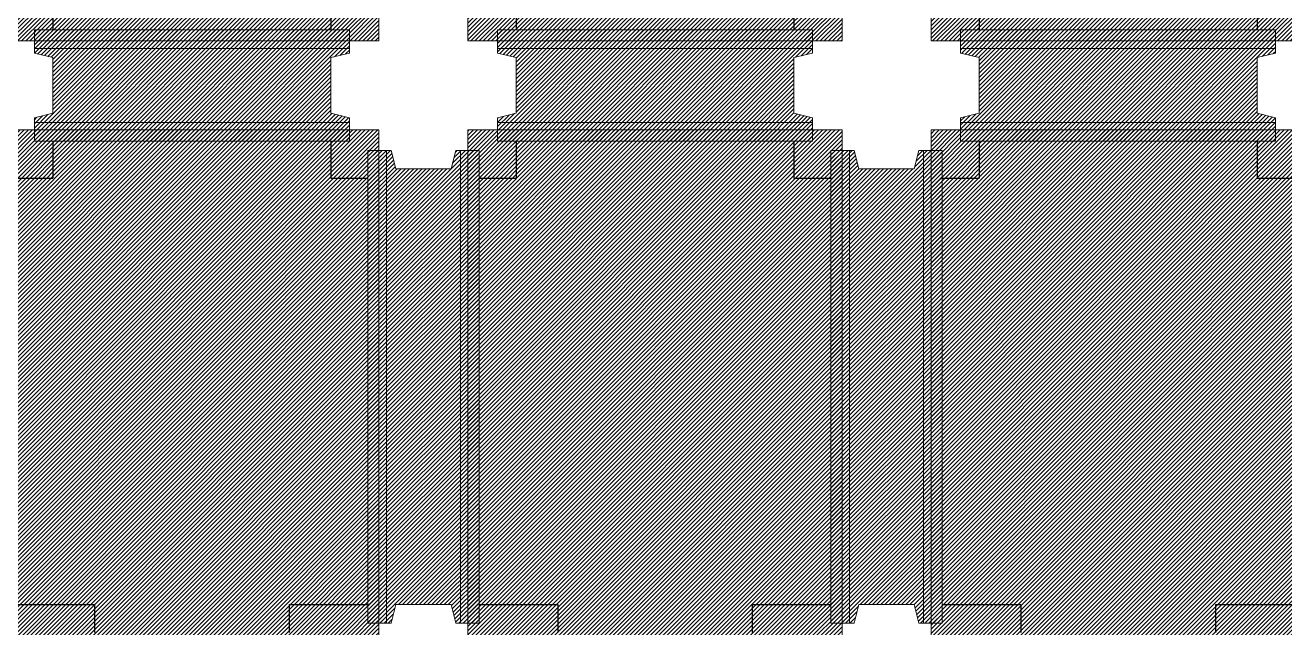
# Model space of a CAD drawing. Extents: x -2348 to 13861, y -546 to 4499.
# Drawn here: x 5580 to 6940, y 2999 to 3649 of the extents above; entities that cross this region are included whole.
import ezdxf

# ---------------------------------------------------------------- set-up
doc = ezdxf.new("R2010")
doc.units = 0
doc.header["$LTSCALE"] = 3
doc.linetypes.add('DASHED', pattern=[19.05, 12.7, -6.35])
for name, color, linetype in [('預鑄梁', 7, 'CONTINUOUS'), ('預鑄梁_HATCH', 253, 'CONTINUOUS'), ('預鑄梁_外緣', 7, 'DASHED'), ('預鑄版', 7, 'CONTINUOUS'), ('預鑄版_HATCH', 253, 'CONTINUOUS')]:
    doc.layers.add(name, color=color, linetype=linetype)

msp = doc.modelspace()

# ---------------------------------------------------------------- hatches: boundary and pattern name
at = {"layer": '預鑄梁_HATCH', "linetype": 'Continuous'}
h = msp.add_hatch(dxfattribs=at)
h.set_pattern_fill('ANSI31', color=256, style=0)
h.paths.add_polyline_path([(5589.817, 3523.783), (5929.817, 3523.783), (5929.817, 3523.783), (5929.817, 3535.783), (5929.817, 3543.783), (5929.817, 3548.783), (5909.817, 3553.783), (5909.817, 3613.783), (5929.817, 3618.783), (5929.817, 3623.783), (5929.817, 3631.783), (5929.817, 3643.783), (5929.817, 3643.783), (5589.817, 3643.783), (5589.817, 3643.783), (5589.817, 3631.783), (5589.817, 3623.783), (5589.817, 3618.783), (5609.817, 3613.783), (5609.817, 3553.783), (5589.817, 3548.783), (5589.817, 3543.783), (5589.817, 3535.783)], flags=17)
h = msp.add_hatch(dxfattribs=at)
h.set_pattern_fill('ANSI31', color=256, style=0)
h.paths.add_polyline_path([(6089.817, 3523.783), (6429.817, 3523.783), (6429.817, 3523.783), (6429.817, 3535.783), (6429.817, 3543.783), (6429.817, 3548.783), (6409.817, 3553.783), (6409.817, 3613.783), (6429.817, 3618.783), (6429.817, 3623.783), (6429.817, 3631.783), (6429.817, 3643.783), (6429.817, 3643.783), (6089.817, 3643.783), (6089.817, 3643.783), (6089.817, 3631.783), (6089.817, 3623.783), (6089.817, 3618.783), (6109.817, 3613.783), (6109.817, 3553.783), (6089.817, 3548.783), (6089.817, 3543.783), (6089.817, 3535.783)], flags=17)
h = msp.add_hatch(dxfattribs=at)
h.set_pattern_fill('ANSI31', color=256, style=0)
h.paths.add_polyline_path([(6589.817, 3523.783), (6929.817, 3523.783), (6929.817, 3523.783), (6929.817, 3535.783), (6929.817, 3543.783), (6929.817, 3548.783), (6909.817, 3553.783), (6909.817, 3613.783), (6929.817, 3618.783), (6929.817, 3623.783), (6929.817, 3631.783), (6929.817, 3643.783), (6929.817, 3643.783), (6589.817, 3643.783), (6589.817, 3643.783), (6589.817, 3631.783), (6589.817, 3623.783), (6589.817, 3618.783), (6609.817, 3613.783), (6609.817, 3553.783), (6589.817, 3548.783), (6589.817, 3543.783), (6589.817, 3535.783)], flags=17)
h = msp.add_hatch(dxfattribs=at)
h.set_pattern_fill('ANSI31', color=256, style=0)
h.paths.add_polyline_path([(5949.817, 3003.783), (5961.817, 3003.783), (5969.817, 3003.783), (5974.817, 3003.783), (5979.817, 3023.783), (6039.817, 3023.783), (6044.817, 3003.783), (6049.817, 3003.783), (6057.817, 3003.783), (6069.817, 3003.783), (6069.817, 3003.783), (6069.817, 3513.783), (6069.817, 3513.783), (6057.817, 3513.783), (6049.817, 3513.783), (6044.817, 3513.783), (6039.817, 3493.783), (5979.817, 3493.783), (5974.817, 3513.783), (5969.817, 3513.783), (5961.817, 3513.783), (5949.817, 3513.783), (5949.817, 3513.783)], flags=17)
h = msp.add_hatch(dxfattribs=at)
h.set_pattern_fill('ANSI31', color=256, style=0)
h.paths.add_polyline_path([(6449.817, 3003.783), (6461.817, 3003.783), (6469.817, 3003.783), (6474.817, 3003.783), (6479.817, 3023.783), (6539.817, 3023.783), (6544.817, 3003.783), (6549.817, 3003.783), (6557.817, 3003.783), (6569.817, 3003.783), (6569.817, 3003.783), (6569.817, 3513.783), (6569.817, 3513.783), (6557.817, 3513.783), (6549.817, 3513.783), (6544.817, 3513.783), (6539.817, 3493.783), (6479.817, 3493.783), (6474.817, 3513.783), (6469.817, 3513.783), (6461.817, 3513.783), (6449.817, 3513.783), (6449.817, 3513.783)], flags=17)
at = {"layer": '預鑄版_HATCH', "linetype": 'Continuous'}
h = msp.add_hatch(dxfattribs=at)
h.set_pattern_fill('ANSI31', color=256, style=0)
h.paths.add_polyline_path([(5557.817, 3631.783), (5961.817, 3631.783), (5961.817, 4185.783), (5557.817, 4185.783)], flags=17)
h = msp.add_hatch(dxfattribs=at)
h.set_pattern_fill('ANSI31', color=256, style=0)
h.paths.add_polyline_path([(6057.817, 3631.783), (6461.817, 3631.783), (6461.817, 4185.783), (6057.817, 4185.783)], flags=17)
h = msp.add_hatch(dxfattribs=at)
h.set_pattern_fill('ANSI31', color=256, style=0)
h.paths.add_polyline_path([(6557.817, 3631.783), (6961.817, 3631.783), (6961.817, 4185.783), (6557.817, 4185.783)], flags=17)
h = msp.add_hatch(dxfattribs=at)
h.set_pattern_fill('ANSI31', color=256, style=0)
h.paths.add_polyline_path([(5557.817, 2981.783), (5961.817, 2981.783), (5961.817, 3535.783), (5557.817, 3535.783)], flags=17)
h = msp.add_hatch(dxfattribs=at)
h.set_pattern_fill('ANSI31', color=256, style=0)
h.paths.add_polyline_path([(6057.817, 2981.783), (6461.817, 2981.783), (6461.817, 3535.783), (6057.817, 3535.783)], flags=17)
h = msp.add_hatch(dxfattribs=at)
h.set_pattern_fill('ANSI31', color=256, style=0)
h.paths.add_polyline_path([(6557.817, 2981.783), (6961.817, 2981.783), (6961.817, 3535.783), (6557.817, 3535.783)], flags=17)

# ---------------------------------------------------------------- linework, layer by layer
at = {"layer": '預鑄梁', "lineweight": 5}
for p, q in [((5609.817, 3643.783, 136), (5589.817, 3643.783, 136)), ((5589.817, 3643.783, 136), (5589.817, 3631.783, 136)), ((5609.817, 3631.783, 136), (5589.817, 3631.783, 136)), ((5589.817, 3631.783, 136), (5589.817, 3623.783, 124)), ((5589.817, 3631.783, 136), (5609.817, 3631.783, 136)), ((5909.817, 3643.783, 136), (5609.817, 3643.783, 136)), ((5909.817, 3631.783, 136), (5609.817, 3631.783, 136)), ((5609.817, 3631.783, 136), (5909.817, 3631.783, 136)), ((5929.817, 3643.783, 136), (5909.817, 3643.783, 136)), ((5929.817, 3631.783, 136), (5909.817, 3631.783, 136)), ((5909.817, 3631.783, 136), (5929.817, 3631.783, 136)), ((5929.817, 3631.783, 136), (5929.817, 3643.783, 136)), ((5929.817, 3623.783, 124), (5929.817, 3631.783, 136)), ((6109.817, 3643.783, 136), (6089.817, 3643.783, 136)), ((6089.817, 3643.783, 136), (6089.817, 3631.783, 136)), ((6109.817, 3631.783, 136), (6089.817, 3631.783, 136)), ((6089.817, 3631.783, 136), (6089.817, 3623.783, 124)), ((6089.817, 3631.783, 136), (6109.817, 3631.783, 136)), ((6409.817, 3643.783, 136), (6109.817, 3643.783, 136)), ((6409.817, 3631.783, 136), (6109.817, 3631.783, 136)), ((6109.817, 3631.783, 136), (6409.817, 3631.783, 136)), ((6429.817, 3643.783, 136), (6409.817, 3643.783, 136)), ((6429.817, 3631.783, 136), (6409.817, 3631.783, 136)), ((6409.817, 3631.783, 136), (6429.817, 3631.783, 136)), ((6429.817, 3631.783, 136), (6429.817, 3643.783, 136)), ((6429.817, 3623.783, 124), (6429.817, 3631.783, 136)), ((6609.817, 3643.783, 136), (6589.817, 3643.783, 136)), ((6589.817, 3643.783, 136), (6589.817, 3631.783, 136)), ((6609.817, 3631.783, 136), (6589.817, 3631.783, 136)), ((6589.817, 3631.783, 136), (6589.817, 3623.783, 124)), ((6589.817, 3631.783, 136), (6609.817, 3631.783, 136)), ((6909.817, 3643.783, 136), (6609.817, 3643.783, 136)), ((6909.817, 3631.783, 136), (6609.817, 3631.783, 136)), ((6609.817, 3631.783, 136), (6909.817, 3631.783, 136)), ((6929.817, 3643.783, 136), (6909.817, 3643.783, 136)), ((6929.817, 3631.783, 136), (6909.817, 3631.783, 136)), ((6909.817, 3631.783, 136), (6929.817, 3631.783, 136)), ((6929.817, 3631.783, 136), (6929.817, 3643.783, 136)), ((6929.817, 3623.783, 124), (6929.817, 3631.783, 136)), ((5609.817, 3623.783, 124), (5589.817, 3623.783, 124)), ((5589.817, 3623.783, 124), (5589.817, 3618.783, 124)), ((5589.817, 3623.783, 124), (5609.817, 3623.783, 124)), ((5589.817, 3618.783, 124), (5609.817, 3613.783, 124)), ((5609.817, 3623.783, 124), (5909.817, 3623.783, 124)), ((5909.817, 3623.783, 124), (5609.817, 3623.783, 124)), ((5929.817, 3623.783, 124), (5909.817, 3623.783, 124)), ((5909.817, 3623.783, 124), (5929.817, 3623.783, 124)), ((5909.817, 3613.783, 124), (5929.817, 3618.783, 124)), ((5929.817, 3618.783, 124), (5929.817, 3623.783, 124)), ((6109.817, 3623.783, 124), (6089.817, 3623.783, 124)), ((6089.817, 3623.783, 124), (6089.817, 3618.783, 124)), ((6089.817, 3623.783, 124), (6109.817, 3623.783, 124)), ((6089.817, 3618.783, 124), (6109.817, 3613.783, 124)), ((6109.817, 3623.783, 124), (6409.817, 3623.783, 124)), ((6409.817, 3623.783, 124), (6109.817, 3623.783, 124)), ((6429.817, 3623.783, 124), (6409.817, 3623.783, 124)), ((6409.817, 3623.783, 124), (6429.817, 3623.783, 124)), ((6409.817, 3613.783, 124), (6429.817, 3618.783, 124)), ((6429.817, 3618.783, 124), (6429.817, 3623.783, 124)), ((6609.817, 3623.783, 124), (6589.817, 3623.783, 124)), ((6589.817, 3623.783, 124), (6589.817, 3618.783, 124)), ((6589.817, 3623.783, 124), (6609.817, 3623.783, 124)), ((6589.817, 3618.783, 124), (6609.817, 3613.783, 124)), ((6609.817, 3623.783, 124), (6909.817, 3623.783, 124)), ((6909.817, 3623.783, 124), (6609.817, 3623.783, 124)), ((6929.817, 3623.783, 124), (6909.817, 3623.783, 124)), ((6909.817, 3623.783, 124), (6929.817, 3623.783, 124)), ((6909.817, 3613.783, 124), (6929.817, 3618.783, 124)), ((6929.817, 3618.783, 124), (6929.817, 3623.783, 124)), ((5609.817, 3613.783, 124), (5609.817, 3553.783, 124)), ((5909.817, 3553.783, 124), (5909.817, 3613.783, 124)), ((6109.817, 3613.783, 124), (6109.817, 3553.783, 124)), ((6409.817, 3553.783, 124), (6409.817, 3613.783, 124)), ((6609.817, 3613.783, 124), (6609.817, 3553.783, 124)), ((6909.817, 3553.783, 124), (6909.817, 3613.783, 124)), ((5609.817, 3553.783, 124), (5589.817, 3548.783, 124)), ((5929.817, 3548.783, 124), (5909.817, 3553.783, 124)), ((6109.817, 3553.783, 124), (6089.817, 3548.783, 124)), ((6429.817, 3548.783, 124), (6409.817, 3553.783, 124)), ((6609.817, 3553.783, 124), (6589.817, 3548.783, 124)), ((6929.817, 3548.783, 124), (6909.817, 3553.783, 124)), ((5589.817, 3548.783, 124), (5589.817, 3543.783, 124)), ((5589.817, 3543.783, 124), (5609.817, 3543.783, 124)), ((5609.817, 3543.783, 124), (5589.817, 3543.783, 124)), ((5589.817, 3543.783, 124), (5589.817, 3535.783, 140)), ((5909.817, 3543.783, 124), (5609.817, 3543.783, 124)), ((5609.817, 3543.783, 124), (5909.817, 3543.783, 124)), ((5909.817, 3543.783, 124), (5929.817, 3543.783, 124)), ((5929.817, 3543.783, 124), (5909.817, 3543.783, 124)), ((5929.817, 3543.783, 124), (5929.817, 3548.783, 124)), ((5929.817, 3535.783, 140), (5929.817, 3543.783, 124)), ((6089.817, 3548.783, 124), (6089.817, 3543.783, 124)), ((6089.817, 3543.783, 124), (6109.817, 3543.783, 124)), ((6109.817, 3543.783, 124), (6089.817, 3543.783, 124)), ((6089.817, 3543.783, 124), (6089.817, 3535.783, 140)), ((6409.817, 3543.783, 124), (6109.817, 3543.783, 124)), ((6109.817, 3543.783, 124), (6409.817, 3543.783, 124)), ((6409.817, 3543.783, 124), (6429.817, 3543.783, 124)), ((6429.817, 3543.783, 124), (6409.817, 3543.783, 124)), ((6429.817, 3543.783, 124), (6429.817, 3548.783, 124)), ((6429.817, 3535.783, 140), (6429.817, 3543.783, 124)), ((6589.817, 3548.783, 124), (6589.817, 3543.783, 124)), ((6589.817, 3543.783, 124), (6609.817, 3543.783, 124)), ((6609.817, 3543.783, 124), (6589.817, 3543.783, 124)), ((6589.817, 3543.783, 124), (6589.817, 3535.783, 140)), ((6909.817, 3543.783, 124), (6609.817, 3543.783, 124)), ((6609.817, 3543.783, 124), (6909.817, 3543.783, 124)), ((6909.817, 3543.783, 124), (6929.817, 3543.783, 124)), ((6929.817, 3543.783, 124), (6909.817, 3543.783, 124)), ((6929.817, 3543.783, 124), (6929.817, 3548.783, 124)), ((6929.817, 3535.783, 140), (6929.817, 3543.783, 124)), ((5589.817, 3535.783, 140), (5609.817, 3535.783, 140)), ((5609.817, 3535.783, 140), (5589.817, 3535.783, 140)), ((5589.817, 3535.783, 140), (5589.817, 3523.783, 140)), ((5589.817, 3523.783, 140), (5609.817, 3523.783, 140)), ((5909.817, 3535.783, 140), (5609.817, 3535.783, 140)), ((5609.817, 3535.783, 140), (5909.817, 3535.783, 140)), ((5609.817, 3523.783, 140), (5909.817, 3523.783, 140)), ((5909.817, 3535.783, 140), (5929.817, 3535.783, 140)), ((5929.817, 3535.783, 140), (5909.817, 3535.783, 140)), ((5909.817, 3523.783, 140), (5929.817, 3523.783, 140)), ((5929.817, 3523.783, 140), (5929.817, 3535.783, 140)), ((6089.817, 3535.783, 140), (6109.817, 3535.783, 140)), ((6109.817, 3535.783, 140), (6089.817, 3535.783, 140)), ((6089.817, 3535.783, 140), (6089.817, 3523.783, 140)), ((6089.817, 3523.783, 140), (6109.817, 3523.783, 140)), ((6409.817, 3535.783, 140), (6109.817, 3535.783, 140)), ((6109.817, 3535.783, 140), (6409.817, 3535.783, 140)), ((6109.817, 3523.783, 140), (6409.817, 3523.783, 140)), ((6409.817, 3535.783, 140), (6429.817, 3535.783, 140)), ((6429.817, 3535.783, 140), (6409.817, 3535.783, 140)), ((6409.817, 3523.783, 140), (6429.817, 3523.783, 140)), ((6429.817, 3523.783, 140), (6429.817, 3535.783, 140)), ((6589.817, 3535.783, 140), (6609.817, 3535.783, 140)), ((6609.817, 3535.783, 140), (6589.817, 3535.783, 140)), ((6589.817, 3535.783, 140), (6589.817, 3523.783, 140)), ((6589.817, 3523.783, 140), (6609.817, 3523.783, 140)), ((6909.817, 3535.783, 140), (6609.817, 3535.783, 140)), ((6609.817, 3535.783, 140), (6909.817, 3535.783, 140)), ((6609.817, 3523.783, 140), (6909.817, 3523.783, 140)), ((6909.817, 3535.783, 140), (6929.817, 3535.783, 140)), ((6929.817, 3535.783, 140), (6909.817, 3535.783, 140)), ((6909.817, 3523.783, 140), (6929.817, 3523.783, 140)), ((6929.817, 3523.783, 140), (6929.817, 3535.783, 140)), ((5961.817, 3513.783, 140), (5949.817, 3513.783, 140)), ((5949.817, 3513.783, 140), (5949.817, 3493.783, 140)), ((5969.817, 3513.783, 124), (5961.817, 3513.783, 140)), ((5961.817, 3513.783, 140), (5961.817, 3493.783, 140)), ((5961.817, 3493.783, 140), (5961.817, 3513.783, 140)), ((5974.817, 3513.783, 124), (5969.817, 3513.783, 124)), ((5969.817, 3513.783, 124), (5969.817, 3493.783, 124)), ((5969.817, 3493.783, 124), (5969.817, 3513.783, 124)), ((5979.817, 3493.783, 124), (5974.817, 3513.783, 124)), ((6044.817, 3513.783, 124), (6039.817, 3493.783, 124)), ((6049.817, 3513.783, 124), (6044.817, 3513.783, 124)), ((6049.817, 3493.783, 124), (6049.817, 3513.783, 124)), ((6049.817, 3513.783, 124), (6049.817, 3493.783, 124)), ((6057.817, 3513.783, 140), (6049.817, 3513.783, 124)), ((6057.817, 3493.783, 140), (6057.817, 3513.783, 140)), ((6057.817, 3513.783, 140), (6057.817, 3493.783, 140)), ((6069.817, 3513.783, 140), (6057.817, 3513.783, 140)), ((6069.817, 3493.783, 140), (6069.817, 3513.783, 140)), ((6461.817, 3513.783, 140), (6449.817, 3513.783, 140)), ((6449.817, 3513.783, 140), (6449.817, 3493.783, 140)), ((6469.817, 3513.783, 124), (6461.817, 3513.783, 140)), ((6461.817, 3513.783, 140), (6461.817, 3493.783, 140)), ((6461.817, 3493.783, 140), (6461.817, 3513.783, 140)), ((6474.817, 3513.783, 124), (6469.817, 3513.783, 124)), ((6469.817, 3513.783, 124), (6469.817, 3493.783, 124)), ((6469.817, 3493.783, 124), (6469.817, 3513.783, 124)), ((6479.817, 3493.783, 124), (6474.817, 3513.783, 124)), ((6544.817, 3513.783, 124), (6539.817, 3493.783, 124)), ((6549.817, 3513.783, 124), (6544.817, 3513.783, 124)), ((6549.817, 3493.783, 124), (6549.817, 3513.783, 124)), ((6549.817, 3513.783, 124), (6549.817, 3493.783, 124)), ((6557.817, 3513.783, 140), (6549.817, 3513.783, 124)), ((6557.817, 3493.783, 140), (6557.817, 3513.783, 140)), ((6557.817, 3513.783, 140), (6557.817, 3493.783, 140)), ((6569.817, 3513.783, 140), (6557.817, 3513.783, 140)), ((6569.817, 3493.783, 140), (6569.817, 3513.783, 140)), ((5949.817, 3493.783, 140), (5949.817, 3023.783, 140)), ((5961.817, 3493.783, 140), (5961.817, 3023.783, 140)), ((5961.817, 3023.783, 140), (5961.817, 3493.783, 140)), ((5969.817, 3023.783, 124), (5969.817, 3493.783, 124)), ((5969.817, 3493.783, 124), (5969.817, 3023.783, 124)), ((6039.817, 3493.783, 124), (5979.817, 3493.783, 124)), ((6049.817, 3493.783, 124), (6049.817, 3023.783, 124)), ((6049.817, 3023.783, 124), (6049.817, 3493.783, 124)), ((6057.817, 3493.783, 140), (6057.817, 3023.783, 140)), ((6057.817, 3023.783, 140), (6057.817, 3493.783, 140)), ((6069.817, 3023.783, 140), (6069.817, 3493.783, 140)), ((6449.817, 3493.783, 140), (6449.817, 3023.783, 140)), ((6461.817, 3493.783, 140), (6461.817, 3023.783, 140)), ((6461.817, 3023.783, 140), (6461.817, 3493.783, 140)), ((6469.817, 3023.783, 124), (6469.817, 3493.783, 124)), ((6469.817, 3493.783, 124), (6469.817, 3023.783, 124)), ((6539.817, 3493.783, 124), (6479.817, 3493.783, 124)), ((6549.817, 3493.783, 124), (6549.817, 3023.783, 124)), ((6549.817, 3023.783, 124), (6549.817, 3493.783, 124)), ((6557.817, 3493.783, 140), (6557.817, 3023.783, 140)), ((6557.817, 3023.783, 140), (6557.817, 3493.783, 140)), ((6569.817, 3023.783, 140), (6569.817, 3493.783, 140)), ((5949.817, 3023.783, 140), (5949.817, 3003.783, 140)), ((5961.817, 3023.783, 140), (5961.817, 3003.783, 140)), ((5961.817, 3003.783, 140), (5961.817, 3023.783, 140)), ((5969.817, 3023.783, 124), (5969.817, 3003.783, 124)), ((5969.817, 3003.783, 124), (5969.817, 3023.783, 124)), ((5974.817, 3003.783, 124), (5979.817, 3023.783, 124)), ((5979.817, 3023.783, 124), (6039.817, 3023.783, 124)), ((6039.817, 3023.783, 124), (6044.817, 3003.783, 124)), ((6049.817, 3003.783, 124), (6049.817, 3023.783, 124)), ((6049.817, 3023.783, 124), (6049.817, 3003.783, 124)), ((6057.817, 3003.783, 140), (6057.817, 3023.783, 140)), ((6057.817, 3023.783, 140), (6057.817, 3003.783, 140)), ((6069.817, 3003.783, 140), (6069.817, 3023.783, 140)), ((6449.817, 3023.783, 140), (6449.817, 3003.783, 140)), ((6461.817, 3023.783, 140), (6461.817, 3003.783, 140)), ((6461.817, 3003.783, 140), (6461.817, 3023.783, 140)), ((6469.817, 3023.783, 124), (6469.817, 3003.783, 124)), ((6469.817, 3003.783, 124), (6469.817, 3023.783, 124)), ((6474.817, 3003.783, 124), (6479.817, 3023.783, 124)), ((6479.817, 3023.783, 124), (6539.817, 3023.783, 124)), ((6539.817, 3023.783, 124), (6544.817, 3003.783, 124)), ((6549.817, 3003.783, 124), (6549.817, 3023.783, 124)), ((6549.817, 3023.783, 124), (6549.817, 3003.783, 124)), ((6557.817, 3003.783, 140), (6557.817, 3023.783, 140)), ((6557.817, 3023.783, 140), (6557.817, 3003.783, 140)), ((6569.817, 3003.783, 140), (6569.817, 3023.783, 140)), ((5949.817, 3003.783, 140), (5961.817, 3003.783, 140)), ((5961.817, 3003.783, 140), (5969.817, 3003.783, 124)), ((5969.817, 3003.783, 124), (5974.817, 3003.783, 124)), ((6044.817, 3003.783, 124), (6049.817, 3003.783, 124)), ((6049.817, 3003.783, 124), (6057.817, 3003.783, 140)), ((6057.817, 3003.783, 140), (6069.817, 3003.783, 140)), ((6449.817, 3003.783, 140), (6461.817, 3003.783, 140)), ((6461.817, 3003.783, 140), (6469.817, 3003.783, 124)), ((6469.817, 3003.783, 124), (6474.817, 3003.783, 124)), ((6544.817, 3003.783, 124), (6549.817, 3003.783, 124)), ((6549.817, 3003.783, 124), (6557.817, 3003.783, 140)), ((6557.817, 3003.783, 140), (6569.817, 3003.783, 140))]:
    msp.add_line(p, q, dxfattribs=at)
at = {"layer": '預鑄梁', "color": 1, "linetype": 'Continuous'}
for points in [[(5609.817, 3683.783), (5609.817, 3643.783)], [(5909.817, 3683.783), (5909.817, 3643.783)], [(6109.817, 3683.783), (6109.817, 3643.783)], [(6409.817, 3683.783), (6409.817, 3643.783)], [(6609.817, 3683.783), (6609.817, 3643.783)], [(6909.817, 3683.783), (6909.817, 3643.783)], [(5609.817, 3523.783), (5609.817, 3483.783)], [(5909.817, 3523.783), (5909.817, 3483.783)], [(6109.817, 3523.783), (6109.817, 3483.783)], [(6409.817, 3523.783), (6409.817, 3483.783)], [(6609.817, 3523.783), (6609.817, 3483.783)], [(6909.817, 3523.783), (6909.817, 3483.783)], [(5569.817, 3483.783), (5609.817, 3483.783)], [(5909.817, 3483.783), (5949.817, 3483.783)], [(6069.817, 3483.783), (6109.817, 3483.783)], [(6409.817, 3483.783), (6449.817, 3483.783)], [(6569.817, 3483.783), (6609.817, 3483.783)], [(6909.817, 3483.783), (6949.817, 3483.783)], [(5569.817, 3023.783), (5654.817, 3023.783)], [(5654.817, 3023.783), (5654.817, 2993.783)], [(5864.817, 3023.783), (5864.817, 2993.783)], [(5864.817, 3023.783), (5949.817, 3023.783)], [(6069.817, 3023.783), (6154.817, 3023.783)], [(6154.817, 3023.783), (6154.817, 2993.783)], [(6364.817, 3023.783), (6364.817, 2993.783)], [(6364.817, 3023.783), (6449.817, 3023.783)], [(6569.817, 3023.783), (6654.817, 3023.783)], [(6654.817, 3023.783), (6654.817, 2993.783)], [(6864.817, 3023.783), (6864.817, 2993.783)], [(6864.817, 3023.783), (6949.817, 3023.783)]]:
    msp.add_lwpolyline(points, dxfattribs=at)
at = {"layer": '預鑄梁_外緣', "lineweight": 5}
for p, q in [((5609.817, 3643.783, 136), (5589.817, 3643.783, 136)), ((5589.817, 3643.783, 136), (5589.817, 3631.783, 136)), ((5589.817, 3631.783, 136), (5589.817, 3623.783, 124)), ((5909.817, 3643.783, 136), (5609.817, 3643.783, 136)), ((5929.817, 3643.783, 136), (5909.817, 3643.783, 136)), ((5929.817, 3631.783, 136), (5929.817, 3643.783, 136)), ((5929.817, 3623.783, 124), (5929.817, 3631.783, 136)), ((6109.817, 3643.783, 136), (6089.817, 3643.783, 136)), ((6089.817, 3643.783, 136), (6089.817, 3631.783, 136)), ((6089.817, 3631.783, 136), (6089.817, 3623.783, 124)), ((6409.817, 3643.783, 136), (6109.817, 3643.783, 136)), ((6429.817, 3643.783, 136), (6409.817, 3643.783, 136)), ((6429.817, 3631.783, 136), (6429.817, 3643.783, 136)), ((6429.817, 3623.783, 124), (6429.817, 3631.783, 136)), ((6609.817, 3643.783, 136), (6589.817, 3643.783, 136)), ((6589.817, 3643.783, 136), (6589.817, 3631.783, 136)), ((6589.817, 3631.783, 136), (6589.817, 3623.783, 124)), ((6909.817, 3643.783, 136), (6609.817, 3643.783, 136)), ((6929.817, 3643.783, 136), (6909.817, 3643.783, 136)), ((6929.817, 3631.783, 136), (6929.817, 3643.783, 136)), ((6929.817, 3623.783, 124), (6929.817, 3631.783, 136)), ((5589.817, 3623.783, 124), (5589.817, 3618.783, 124)), ((5589.817, 3618.783, 124), (5609.817, 3613.783, 124)), ((5909.817, 3613.783, 124), (5929.817, 3618.783, 124)), ((5929.817, 3618.783, 124), (5929.817, 3623.783, 124)), ((6089.817, 3623.783, 124), (6089.817, 3618.783, 124)), ((6089.817, 3618.783, 124), (6109.817, 3613.783, 124)), ((6409.817, 3613.783, 124), (6429.817, 3618.783, 124)), ((6429.817, 3618.783, 124), (6429.817, 3623.783, 124)), ((6589.817, 3623.783, 124), (6589.817, 3618.783, 124)), ((6589.817, 3618.783, 124), (6609.817, 3613.783, 124)), ((6909.817, 3613.783, 124), (6929.817, 3618.783, 124)), ((6929.817, 3618.783, 124), (6929.817, 3623.783, 124)), ((5609.817, 3613.783, 124), (5609.817, 3553.783, 124)), ((5909.817, 3553.783, 124), (5909.817, 3613.783, 124)), ((6109.817, 3613.783, 124), (6109.817, 3553.783, 124)), ((6409.817, 3553.783, 124), (6409.817, 3613.783, 124)), ((6609.817, 3613.783, 124), (6609.817, 3553.783, 124)), ((6909.817, 3553.783, 124), (6909.817, 3613.783, 124)), ((5609.817, 3553.783, 124), (5589.817, 3548.783, 124)), ((5929.817, 3548.783, 124), (5909.817, 3553.783, 124)), ((6109.817, 3553.783, 124), (6089.817, 3548.783, 124)), ((6429.817, 3548.783, 124), (6409.817, 3553.783, 124)), ((6609.817, 3553.783, 124), (6589.817, 3548.783, 124)), ((6929.817, 3548.783, 124), (6909.817, 3553.783, 124)), ((5589.817, 3548.783, 124), (5589.817, 3543.783, 124)), ((5589.817, 3543.783, 124), (5589.817, 3535.783, 140)), ((5929.817, 3543.783, 124), (5929.817, 3548.783, 124)), ((5929.817, 3535.783, 140), (5929.817, 3543.783, 124)), ((6089.817, 3548.783, 124), (6089.817, 3543.783, 124)), ((6089.817, 3543.783, 124), (6089.817, 3535.783, 140)), ((6429.817, 3543.783, 124), (6429.817, 3548.783, 124)), ((6429.817, 3535.783, 140), (6429.817, 3543.783, 124)), ((6589.817, 3548.783, 124), (6589.817, 3543.783, 124)), ((6589.817, 3543.783, 124), (6589.817, 3535.783, 140)), ((6929.817, 3543.783, 124), (6929.817, 3548.783, 124)), ((6929.817, 3535.783, 140), (6929.817, 3543.783, 124)), ((5589.817, 3535.783, 140), (5589.817, 3523.783, 140)), ((5589.817, 3523.783, 140), (5609.817, 3523.783, 140)), ((5609.817, 3523.783, 140), (5909.817, 3523.783, 140)), ((5909.817, 3523.783, 140), (5929.817, 3523.783, 140)), ((5929.817, 3523.783, 140), (5929.817, 3535.783, 140)), ((6089.817, 3535.783, 140), (6089.817, 3523.783, 140)), ((6089.817, 3523.783, 140), (6109.817, 3523.783, 140)), ((6109.817, 3523.783, 140), (6409.817, 3523.783, 140)), ((6409.817, 3523.783, 140), (6429.817, 3523.783, 140)), ((6429.817, 3523.783, 140), (6429.817, 3535.783, 140)), ((6589.817, 3535.783, 140), (6589.817, 3523.783, 140)), ((6589.817, 3523.783, 140), (6609.817, 3523.783, 140)), ((6609.817, 3523.783, 140), (6909.817, 3523.783, 140)), ((6909.817, 3523.783, 140), (6929.817, 3523.783, 140)), ((6929.817, 3523.783, 140), (6929.817, 3535.783, 140)), ((5961.817, 3513.783, 140), (5949.817, 3513.783, 140)), ((5949.817, 3513.783, 140), (5949.817, 3493.783, 140)), ((5969.817, 3513.783, 124), (5961.817, 3513.783, 140)), ((5974.817, 3513.783, 124), (5969.817, 3513.783, 124)), ((5979.817, 3493.783, 124), (5974.817, 3513.783, 124)), ((6044.817, 3513.783, 124), (6039.817, 3493.783, 124)), ((6049.817, 3513.783, 124), (6044.817, 3513.783, 124)), ((6057.817, 3513.783, 140), (6049.817, 3513.783, 124)), ((6069.817, 3513.783, 140), (6057.817, 3513.783, 140)), ((6069.817, 3493.783, 140), (6069.817, 3513.783, 140)), ((6461.817, 3513.783, 140), (6449.817, 3513.783, 140)), ((6449.817, 3513.783, 140), (6449.817, 3493.783, 140)), ((6469.817, 3513.783, 124), (6461.817, 3513.783, 140)), ((6474.817, 3513.783, 124), (6469.817, 3513.783, 124)), ((6479.817, 3493.783, 124), (6474.817, 3513.783, 124)), ((6544.817, 3513.783, 124), (6539.817, 3493.783, 124)), ((6549.817, 3513.783, 124), (6544.817, 3513.783, 124)), ((6557.817, 3513.783, 140), (6549.817, 3513.783, 124)), ((6569.817, 3513.783, 140), (6557.817, 3513.783, 140)), ((6569.817, 3493.783, 140), (6569.817, 3513.783, 140)), ((5949.817, 3493.783, 140), (5949.817, 3023.783, 140)), ((6039.817, 3493.783, 124), (5979.817, 3493.783, 124)), ((6069.817, 3023.783, 140), (6069.817, 3493.783, 140)), ((6449.817, 3493.783, 140), (6449.817, 3023.783, 140)), ((6539.817, 3493.783, 124), (6479.817, 3493.783, 124)), ((6569.817, 3023.783, 140), (6569.817, 3493.783, 140)), ((5949.817, 3023.783, 140), (5949.817, 3003.783, 140)), ((5974.817, 3003.783, 124), (5979.817, 3023.783, 124)), ((5979.817, 3023.783, 124), (6039.817, 3023.783, 124)), ((6039.817, 3023.783, 124), (6044.817, 3003.783, 124)), ((6069.817, 3003.783, 140), (6069.817, 3023.783, 140)), ((6449.817, 3023.783, 140), (6449.817, 3003.783, 140)), ((6474.817, 3003.783, 124), (6479.817, 3023.783, 124)), ((6479.817, 3023.783, 124), (6539.817, 3023.783, 124)), ((6539.817, 3023.783, 124), (6544.817, 3003.783, 124)), ((6569.817, 3003.783, 140), (6569.817, 3023.783, 140)), ((5949.817, 3003.783, 140), (5961.817, 3003.783, 140)), ((5961.817, 3003.783, 140), (5969.817, 3003.783, 124)), ((5969.817, 3003.783, 124), (5974.817, 3003.783, 124)), ((6044.817, 3003.783, 124), (6049.817, 3003.783, 124)), ((6049.817, 3003.783, 124), (6057.817, 3003.783, 140)), ((6057.817, 3003.783, 140), (6069.817, 3003.783, 140)), ((6449.817, 3003.783, 140), (6461.817, 3003.783, 140)), ((6461.817, 3003.783, 140), (6469.817, 3003.783, 124)), ((6469.817, 3003.783, 124), (6474.817, 3003.783, 124)), ((6544.817, 3003.783, 124), (6549.817, 3003.783, 124)), ((6549.817, 3003.783, 124), (6557.817, 3003.783, 140)), ((6557.817, 3003.783, 140), (6569.817, 3003.783, 140))]:
    msp.add_line(p, q, dxfattribs=at)
at = {"layer": '預鑄版', "lineweight": 5}
for points in [[(5557.817, 3631.783, 136), (5961.817, 3631.783, 136), (5961.817, 4185.783, 136), (5557.817, 4185.783, 136), (5557.817, 3631.783, 136)], [(6057.817, 3631.783, 136), (6461.817, 3631.783, 136), (6461.817, 4185.783, 136), (6057.817, 4185.783, 136), (6057.817, 3631.783, 136)], [(6557.817, 3631.783, 136), (6961.817, 3631.783, 136), (6961.817, 4185.783, 136), (6557.817, 4185.783, 136), (6557.817, 3631.783, 136)], [(5557.817, 2981.783, 140), (5961.817, 2981.783, 140), (5961.817, 3535.783, 140), (5557.817, 3535.783, 140), (5557.817, 2981.783, 140)], [(6057.817, 2981.783, 140), (6461.817, 2981.783, 140), (6461.817, 3535.783, 140), (6057.817, 3535.783, 140), (6057.817, 2981.783, 140)], [(6557.817, 2981.783, 140), (6961.817, 2981.783, 140), (6961.817, 3535.783, 140), (6557.817, 3535.783, 140), (6557.817, 2981.783, 140)]]:
    msp.add_polyline3d(points, dxfattribs=at)

doc.saveas('drawing.dxf')
